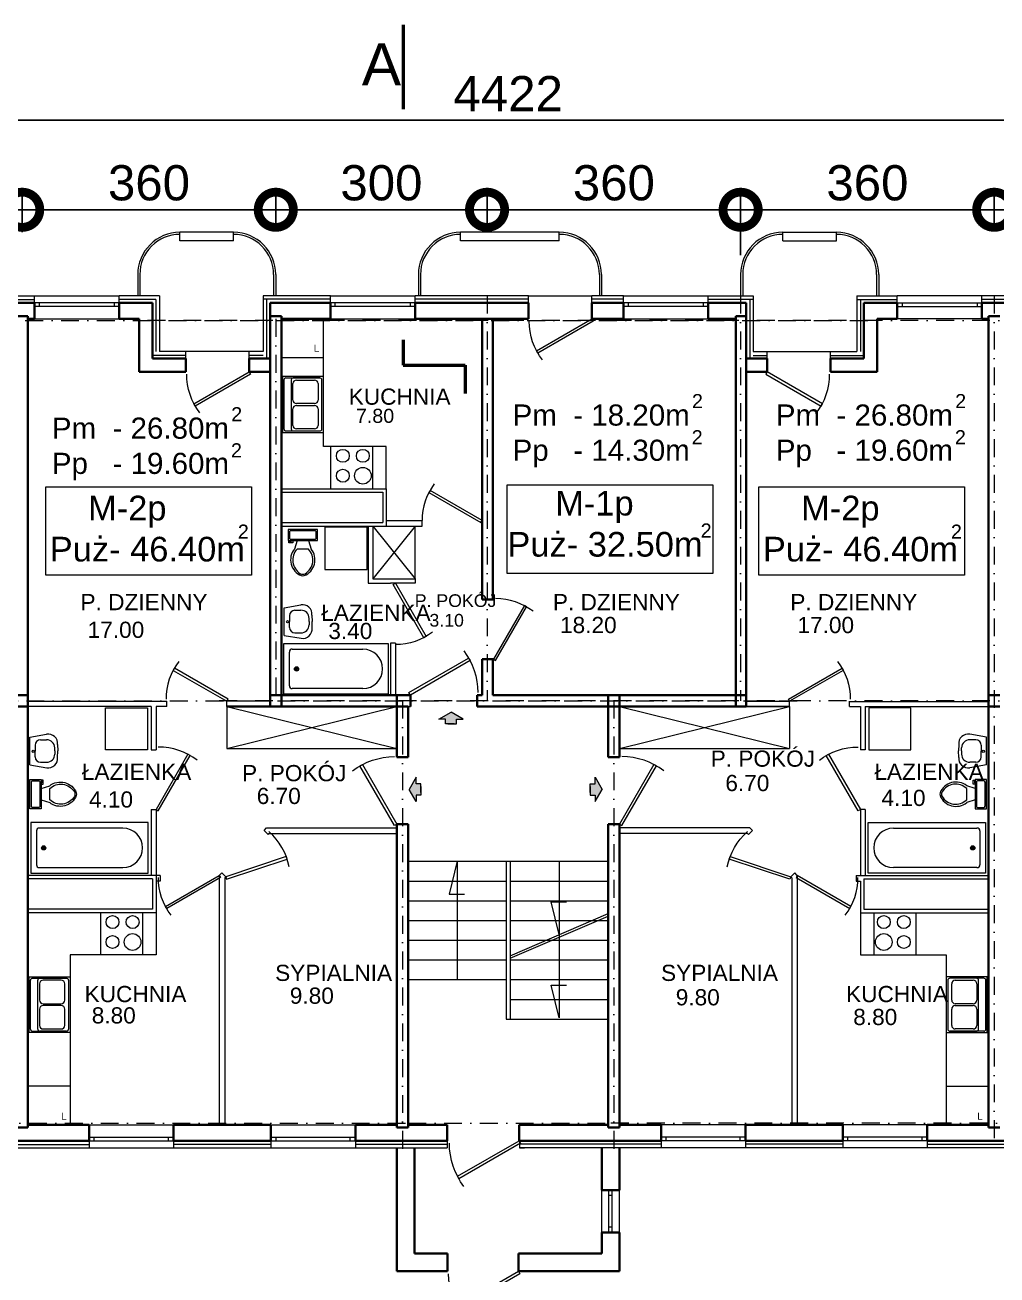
# Model space of a CAD drawing. Header units: millimetres. Extents: x 2834 to 13053, y -2252 to 4789.
# Drawn here: x 4560 to 5940, y -1078 to 697 of the extents above; entities that cross this region are included whole.
import ezdxf

# ---------------------------------------------------------------- set-up
doc = ezdxf.new("R2010")
doc.units = ezdxf.units.MM
doc.header["$MEASUREMENT"] = 0
doc.header["$PDMODE"] = 2
doc.linetypes.add('DASHDOTX2', pattern=[50.8, 25.4, -12.7, 0, -12.7])
doc.layers.get('0').update_dxf_attribs({"lineweight": 5})
for name, color, linetype, lineweight in [('Ocieplenie', 6, 'Continuous', 5), ('Okna c.', 7, 'Continuous', 5), ('OPIS', 7, 'Continuous', 5), ('Osie', 1, 'DASHDOTX2', 5), ('Piony', 1, 'Continuous', 20), ('Scianki', 34, 'Continuous', 20), ('Urządzenia', 160, 'Continuous', 5), ('Widok', 7, 'Continuous', 9), ('Wymiary', 102, 'Continuous', 5), ('Ściany k.', 7, 'Continuous', 35)]:
    doc.layers.add(name, color=color, linetype=linetype, lineweight=lineweight)
doc.layers.add('Opis1', color=7, linetype='Continuous')
doc.styles.get("Standard").update_dxf_attribs({"font": 'ARIAL.TTF'})
doc.linetypes.add('BATTING', pattern='A,0.00254,-2.54,[134,ltypeshp.shx,S=2.54,R=0,X=-2.54,Y=0],-5.08,[134,ltypeshp.shx,S=2.54,R=180,X=2.54,Y=0],-2.54', length=10.16254)
doc.dimstyles.new('ISO-25', dxfattribs={"dimscale": 20, "dimtxt": 2.5, "dimasz": 5, "dimexe": 1.25, "dimexo": 0.625, "dimtad": 1, "dimtxsty": 'Standard', "dimblk": 'DOTSMALL', "dimcen": 2.5, "dimadec": 0, "dimazin": 0, "dimtfac": 1, "dimtmove": 0, "dimatfit": 3, "dimfxl": 0, "dimarcsym": 0})

# ---------------------------------------------------------------- blocks, each defined once
blk = doc.blocks.new('_DotSmall')
at = {"color": 0, "const_width": 0.5}
blk.add_lwpolyline([(-0.0625, 0, 1), (0.0625, 0, 1)], format="xyb", close=True, dxfattribs=at)
blk = doc.blocks.new('*D81')
at = {"layer": 'Defpoints', "color": 0}
for p in [(7457.2, 561.6), (3035.2, 514.8), (7457.2, 514.8)]:
    blk.add_point(p, dxfattribs=at)
at = {"layer": 'Wymiary', "color": 0, "lineweight": -2}
for p, q in [((3035.2, 527.3), (3035.2, 586.6)), ((7457.2, 527.3), (7457.2, 586.6)), ((3035.2, 561.6), (7457.2, 561.6))]:
    blk.add_line(p, q, dxfattribs=at)
at = {"layer": 'Wymiary', "color": 0, "lineweight": -2, "xscale": 100, "yscale": 100, "zscale": 100, "rotation": 180}
blk.add_blockref('_DotSmall', (3035.2, 561.6), dxfattribs=at)
at = {"layer": 'Wymiary', "color": 0, "lineweight": -2, "xscale": 100, "yscale": 100, "zscale": 100}
blk.add_blockref('_DotSmall', (7457.2, 561.6), dxfattribs=at)
at = {"layer": 'Wymiary', "color": 0, "insert": (5246.2, 599.2), "char_height": 50, "attachment_point": 5}
blk.add_mtext('4422', dxfattribs=at)
blk = doc.blocks.new('*D76')
at = {"layer": 'Defpoints', "color": 0}
for p in [(6296.2, 434.3), (5936.2, 402), (6296.2, 405.4)]:
    blk.add_point(p, dxfattribs=at)
at = {"layer": 'Wymiary', "color": 0, "lineweight": -2}
for p, q in [((5936.2, 414.5), (5936.2, 459.3)), ((6296.2, 417.9), (6296.2, 459.3)), ((5936.2, 434.3), (6296.2, 434.3))]:
    blk.add_line(p, q, dxfattribs=at)
at = {"layer": 'Wymiary', "color": 0, "lineweight": -2, "xscale": 100, "yscale": 100, "zscale": 100, "rotation": 180}
blk.add_blockref('_DotSmall', (5936.2, 434.3), dxfattribs=at)
at = {"layer": 'Wymiary', "color": 0, "lineweight": -2, "xscale": 100, "yscale": 100, "zscale": 100}
blk.add_blockref('_DotSmall', (6296.2, 434.3), dxfattribs=at)
at = {"layer": 'Wymiary', "color": 0, "insert": (6116.2, 472.3), "char_height": 50, "attachment_point": 5}
blk.add_mtext('360', dxfattribs=at)
blk = doc.blocks.new('*D71')
at = {"layer": 'Defpoints', "color": 0}
for p in [(4556.2, 434.3), (4196.2, 395), (4556.2, 390.2)]:
    blk.add_point(p, dxfattribs=at)
at = {"layer": 'Wymiary', "color": 0, "lineweight": -2}
for p, q in [((4196.2, 407.5), (4196.2, 459.3)), ((4556.2, 402.7), (4556.2, 459.3)), ((4196.2, 434.3), (4556.2, 434.3))]:
    blk.add_line(p, q, dxfattribs=at)
at = {"layer": 'Wymiary', "color": 0, "lineweight": -2, "xscale": 100, "yscale": 100, "zscale": 100, "rotation": 180}
blk.add_blockref('_DotSmall', (4196.2, 434.3), dxfattribs=at)
at = {"layer": 'Wymiary', "color": 0, "lineweight": -2, "xscale": 100, "yscale": 100, "zscale": 100}
blk.add_blockref('_DotSmall', (4556.2, 434.3), dxfattribs=at)
at = {"layer": 'Wymiary', "color": 0, "insert": (4376.2, 472.3), "char_height": 50, "attachment_point": 5}
blk.add_mtext('360', dxfattribs=at)
blk = doc.blocks.new('*D73')
at = {"layer": 'Defpoints', "color": 0}
for p in [(5216.2, 434.3), (4916.2, 398.6), (5216.2, 402)]:
    blk.add_point(p, dxfattribs=at)
at = {"layer": 'Wymiary', "color": 0, "lineweight": -2}
for p, q in [((4916.2, 411.1), (4916.2, 459.3)), ((5216.2, 414.5), (5216.2, 459.3)), ((4916.2, 434.3), (5216.2, 434.3))]:
    blk.add_line(p, q, dxfattribs=at)
at = {"layer": 'Wymiary', "color": 0, "lineweight": -2, "xscale": 100, "yscale": 100, "zscale": 100, "rotation": 180}
blk.add_blockref('_DotSmall', (4916.2, 434.3), dxfattribs=at)
at = {"layer": 'Wymiary', "color": 0, "lineweight": -2, "xscale": 100, "yscale": 100, "zscale": 100}
blk.add_blockref('_DotSmall', (5216.2, 434.3), dxfattribs=at)
at = {"layer": 'Wymiary', "color": 0, "insert": (5066.2, 472.3), "char_height": 50, "attachment_point": 5}
blk.add_mtext('300', dxfattribs=at)
blk = doc.blocks.new('Door - Right Hung 36 in.')
blk.add_lwpolyline([(-0.75, -1.3), (0, 0), (-31.18, 18), (-31.93, 16.7)], close=True)
blk.add_arc((0, 0), 36, 142.68987, 180)
blk = doc.blocks.new('Toilet - top')
for p, q in [((-10, -8.5), (-8, -8.5)), ((-10, -9.5), (-10, -8.5)), ((-8, -8.5), (-8, -8)), ((-7, -8), (-7, -9.5)), ((-4, -8), (-6, -14)), ((4, -8), (6, -14)), ((9.5, -6), (9.5, -2)), ((-7, -9.5), (-10, -9.5)), ((4, -14), (-4, -14))]:
    blk.add_line(p, q)
blk.add_lwpolyline([(10.5, -8), (10.5, 0), (-10.5, 0), (-10.5, -8)], close=True)
for points in [[(-9.5, -2), (-9.5, -6)], [(8.5, -1), (-8.5, -1)], [(-8.5, -7), (8.5, -7)]]:
    blk.add_lwpolyline(points)
for centre, radius, start, end in [((-8.62, -1.88), 0.884, 81.8699, 188.1301), ((-8.62, -6.12), 0.884, 171.8699, 278.1301), ((8.62, -1.88), 0.884, 351.8699, 98.1301), ((8.62, -6.12), 0.884, 261.8699, 8.1301), ((3.52, -21.58), 12.17, 141.46911, 247.97143), ((4.2, -21.82), 11.33, 136.36773, 238.94682), ((-3.52, -21.58), 12.17, 292.02843, 38.53071), ((-4.2, -21.82), 11.33, 301.05301, 43.63209), ((0, -27.88), 4, 245.73182, 294.26817), ((0, -29), 4, 254.86053, 285.13947)]:
    blk.add_arc(centre, radius, start, end)
blk = doc.blocks.new('*D72')
at = {"layer": 'Defpoints', "color": 0}
for p in [(4916.2, 434.3), (4916.2, 398.6), (4556.2, 390.2)]:
    blk.add_point(p, dxfattribs=at)
at = {"layer": 'Wymiary', "color": 0, "lineweight": -2}
for p, q in [((4556.2, 402.7), (4556.2, 459.3)), ((4916.2, 411.1), (4916.2, 459.3)), ((4556.2, 434.3), (4916.2, 434.3))]:
    blk.add_line(p, q, dxfattribs=at)
at = {"layer": 'Wymiary', "color": 0, "lineweight": -2, "xscale": 100, "yscale": 100, "zscale": 100, "rotation": 180}
blk.add_blockref('_DotSmall', (4556.2, 434.3), dxfattribs=at)
at = {"layer": 'Wymiary', "color": 0, "lineweight": -2, "xscale": 100, "yscale": 100, "zscale": 100}
blk.add_blockref('_DotSmall', (4916.2, 434.3), dxfattribs=at)
at = {"layer": 'Wymiary', "color": 0, "insert": (4736.2, 472.3), "char_height": 50, "attachment_point": 5}
blk.add_mtext('360', dxfattribs=at)
blk = doc.blocks.new('*D75')
at = {"layer": 'Defpoints', "color": 0}
for p in [(5936.2, 434.3), (5576.2, 403.7), (5936.2, 402)]:
    blk.add_point(p, dxfattribs=at)
at = {"layer": 'Wymiary', "color": 0, "lineweight": -2}
for p, q in [((5576.2, 416.2), (5576.2, 459.3)), ((5936.2, 414.5), (5936.2, 459.3)), ((5576.2, 434.3), (5936.2, 434.3))]:
    blk.add_line(p, q, dxfattribs=at)
at = {"layer": 'Wymiary', "color": 0, "lineweight": -2, "xscale": 100, "yscale": 100, "zscale": 100, "rotation": 180}
blk.add_blockref('_DotSmall', (5576.2, 434.3), dxfattribs=at)
at = {"layer": 'Wymiary', "color": 0, "lineweight": -2, "xscale": 100, "yscale": 100, "zscale": 100}
blk.add_blockref('_DotSmall', (5936.2, 434.3), dxfattribs=at)
at = {"layer": 'Wymiary', "color": 0, "insert": (5756.2, 472.3), "char_height": 50, "attachment_point": 5}
blk.add_mtext('360', dxfattribs=at)
blk = doc.blocks.new('*D74')
at = {"layer": 'Defpoints', "color": 0}
for p in [(5576.2, 434.3), (5216.2, 402), (5576.2, 357.3)]:
    blk.add_point(p, dxfattribs=at)
at = {"layer": 'Wymiary', "color": 0, "lineweight": -2}
for p, q in [((5216.2, 414.5), (5216.2, 459.3)), ((5576.2, 369.8), (5576.2, 459.3)), ((5216.2, 434.3), (5576.2, 434.3))]:
    blk.add_line(p, q, dxfattribs=at)
at = {"layer": 'Wymiary', "color": 0, "lineweight": -2, "xscale": 100, "yscale": 100, "zscale": 100, "rotation": 180}
blk.add_blockref('_DotSmall', (5216.2, 434.3), dxfattribs=at)
at = {"layer": 'Wymiary', "color": 0, "lineweight": -2, "xscale": 100, "yscale": 100, "zscale": 100}
blk.add_blockref('_DotSmall', (5576.2, 434.3), dxfattribs=at)
at = {"layer": 'Wymiary', "color": 0, "insert": (5396.2, 472.3), "char_height": 50, "attachment_point": 5}
blk.add_mtext('360', dxfattribs=at)

msp = doc.modelspace()

# ---------------------------------------------------------------- hatches: boundary and pattern name
at = {"layer": 'Urządzenia'}
for points in [[(5164.993, -278.93), (5147.69, -288.809), (5157.041, -288.809), (5157.041, -295.676), (5169.431, -295.676), (5172.945, -295.676), (5172.945, -288.809), (5182.295, -288.809)], [(5105.453, -388.737), (5115.333, -406.04), (5115.333, -396.689), (5122.199, -396.689), (5122.199, -384.299), (5122.199, -380.785), (5115.333, -380.785), (5115.333, -371.435)], [(5369.647, -371.435), (5369.647, -380.785), (5362.78, -380.785), (5362.78, -393.175), (5362.78, -396.689), (5369.647, -396.689), (5369.647, -406.04), (5379.527, -388.737)]]:
    msp.add_hatch(color=256, dxfattribs=at).paths.add_polyline_path(points)

# ---------------------------------------------------------------- linework, layer by layer
at = {"layer": 'Ocieplenie'}
for p, q in [((4538.457, 312.285), (4573.875, 312.285)), ((4573.875, 301.962), (4573.875, 312.285)), ((4751.166, 312.285), (4693.875, 312.285)), ((4693.875, 302.285), (4693.875, 312.285)), ((4751.166, 312.285), (4751.166, 233.285)), ((4993.875, 312.285), (4898.166, 312.285)), ((4898.166, 312.285), (4898.166, 233.285)), ((4993.875, 302.285), (4993.875, 312.285)), ((5274.897, 312.285), (5113.875, 312.285)), ((5113.875, 302.285), (5113.875, 312.285)), ((5274.897, 302.285), (5274.897, 312.285)), ((5410.113, 312.285), (5364.897, 312.285)), ((5364.897, 302.285), (5364.897, 312.285)), ((5410.113, 302.285), (5410.113, 312.285)), ((5530.113, 302.285), (5530.113, 312.285)), ((5530.113, 312.285), (5594.166, 312.285)), ((5594.166, 312.285), (5594.166, 233.285)), ((5741.166, 312.285), (5798.457, 312.285)), ((5741.166, 312.285), (5741.166, 233.285)), ((5798.457, 302.285), (5798.457, 312.285)), ((5918.457, 301.962), (5918.457, 312.285)), ((5953.875, 312.285), (5918.457, 312.285)), ((4788.583, 233.285), (4751.166, 233.285)), ((4788.583, 223.285), (4788.583, 233.285)), ((4788.583, 223.285), (4788.583, 233.285)), ((4878.583, 223.285), (4878.583, 233.285)), ((4898.166, 233.285), (4878.583, 233.285)), ((4878.583, 223.285), (4878.583, 233.285)), ((5594.166, 233.285), (5613.748, 233.285)), ((5613.748, 223.285), (5613.748, 233.285)), ((5703.748, 233.285), (5741.166, 233.285)), ((5703.748, 223.285), (5703.748, 233.285)), ((5613.748, 223.285), (5613.748, 227.62)), ((5703.748, 223.285), (5703.748, 227.62)), ((4771.168, -887.069), (4771.168, -897.392)), ((5721.164, -887.069), (5721.164, -897.392)), ((4448.104, -897.715), (4651.168, -897.715)), ((4651.168, -887.715), (4651.168, -897.715)), ((4771.168, -897.392), (4909.168, -897.392)), ((4909.168, -887.392), (4909.168, -897.715)), ((5029.168, -887.392), (5029.168, -897.715)), ((5029.168, -897.715), (5159.621, -897.715)), ((5159.621, -887.392), (5159.621, -897.715)), ((5262.239, -887.392), (5262.239, -897.715)), ((5463.164, -897.715), (5262.239, -897.715)), ((5463.164, -887.392), (5463.164, -897.715)), ((5583.164, -887.392), (5583.164, -897.715)), ((5721.164, -897.392), (5583.164, -897.392)), ((5841.164, -887.715), (5841.164, -897.715)), ((6044.227, -897.715), (5841.164, -897.715))]:
    msp.add_line(p, q, dxfattribs=at)
at = {"layer": 'Ocieplenie', "linetype": 'BATTING', "ltscale": 0.5}
for p, q in [((4538.457, 307.055), (4573.875, 307.055)), ((4745.776, 307.055), (4693.875, 307.055)), ((4745.776, 307.055), (4745.776, 233.285)), ((4993.875, 307.349), (4898.166, 307.349)), ((4903.102, 307.349), (4903.102, 223.285)), ((5274.897, 307.349), (5113.875, 307.349)), ((5410.113, 307.349), (5364.897, 307.349)), ((5530.113, 307.349), (5594.166, 307.349)), ((5589.229, 307.349), (5589.229, 223.285)), ((5741.166, 307.055), (5798.457, 307.055)), ((5746.556, 307.055), (5746.556, 233.285)), ((5953.875, 307.055), (5918.457, 307.055)), ((4788.583, 227.62), (4741.166, 227.62)), ((4898.166, 227.62), (4878.583, 227.62)), ((5594.166, 227.62), (5613.748, 227.62)), ((5703.748, 227.62), (5751.166, 227.62)), ((4448.104, -892.715), (4651.168, -892.715)), ((4771.168, -892.392), (4909.168, -892.392)), ((5029.168, -892.392), (5159.621, -892.392)), ((5463.164, -892.392), (5262.239, -892.392)), ((5721.164, -892.392), (5583.164, -892.392)), ((6044.227, -892.715), (5841.164, -892.715))]:
    msp.add_line(p, q, dxfattribs=at)
at = {"layer": 'Okna c.'}
for p, q in [((4780.166, 390.285), (4780.166, 402.285)), ((4856.166, 402.285), (4780.166, 402.285)), ((4856.166, 390.285), (4856.166, 402.285)), ((5318.671, 402.285), (5178.671, 402.285)), ((5178.671, 390.285), (5178.671, 402.285)), ((5318.671, 390.285), (5318.671, 402.285)), ((5636.166, 402.285), (5712.166, 402.285)), ((5636.166, 390.285), (5636.166, 402.285)), ((5712.166, 390.285), (5712.166, 402.285)), ((4856.166, 390.285), (4780.166, 390.285)), ((5318.671, 390.285), (5178.671, 390.285)), ((5636.166, 390.285), (5712.166, 390.285)), ((4720.166, 342.285), (4720.166, 312.285)), ((4723.166, 342.285), (4723.166, 312.285)), ((4913.166, 342.285), (4913.166, 312.285)), ((4916.166, 342.285), (4916.166, 312.285)), ((5118.671, 342.285), (5118.671, 312.285)), ((5121.671, 342.285), (5121.671, 312.285)), ((5375.671, 342.285), (5375.671, 312.285)), ((5378.671, 342.285), (5378.671, 312.285)), ((5576.166, 342.285), (5576.166, 312.285)), ((5579.166, 342.285), (5579.166, 312.285)), ((5769.166, 342.285), (5769.166, 312.285)), ((5772.166, 342.285), (5772.166, 312.285)), ((4571.166, 312.285), (4693.875, 312.285)), ((4693.875, 301.962), (4573.875, 301.962)), ((4580.238, 301.962), (4580.238, 296.962)), ((4580.238, 301.962), (4580.238, 296.962)), ((4686.795, 301.962), (4686.795, 296.962)), ((4686.795, 301.962), (4686.795, 296.962)), ((4691.166, 312.285), (4691.166, 312.285)), ((4916.166, 312.285), (4916.166, 312.285)), ((4993.875, 312.285), (5113.875, 312.285)), ((5113.875, 301.962), (4993.875, 301.962)), ((5000.238, 301.962), (5000.238, 296.962)), ((5000.238, 301.962), (5000.238, 296.962)), ((5106.795, 301.962), (5106.795, 296.962)), ((5106.795, 301.962), (5106.795, 296.962)), ((5111.166, 312.285), (5111.166, 312.285)), ((5274.897, 312.285), (5364.897, 312.285)), ((5362.188, 312.285), (5362.188, 312.285)), ((5378.671, 312.285), (5378.671, 312.285)), ((5410.113, 312.285), (5530.113, 312.285)), ((5530.113, 301.962), (5410.113, 301.962)), ((5416.477, 301.962), (5416.477, 296.962)), ((5416.477, 301.962), (5416.477, 296.962)), ((5523.033, 301.962), (5523.033, 296.962)), ((5523.033, 301.962), (5523.033, 296.962)), ((5527.404, 312.285), (5527.404, 312.285)), ((5921.166, 312.285), (5798.457, 312.285)), ((5798.457, 301.962), (5918.457, 301.962)), ((5801.166, 312.285), (5801.166, 312.285)), ((5801.166, 312.285), (5801.166, 312.285)), ((5805.537, 301.962), (5805.537, 296.962)), ((5805.537, 301.962), (5805.537, 296.962)), ((5912.093, 301.962), (5912.093, 296.962)), ((5912.093, 301.962), (5912.093, 296.962)), ((4693.875, 296.962), (4573.875, 296.962)), ((5113.875, 296.962), (4993.875, 296.962)), ((5530.113, 296.962), (5410.113, 296.962)), ((5798.457, 296.962), (5918.457, 296.962)), ((4571.166, 279.285), (4693.875, 279.285)), ((4993.875, 279.285), (5113.875, 279.285)), ((5410.113, 279.285), (5530.113, 279.285)), ((5921.166, 279.285), (5798.457, 279.285)), ((4878.583, 233.285), (4788.583, 233.285)), ((5613.748, 233.285), (5703.748, 233.285)), ((5613.748, 233.285), (5703.748, 233.285)), ((5104.166, -490.715), (5249.166, -490.715)), ((5173.666, -490.715), (5162.213, -537.379)), ((5173.666, -490.715), (5173.666, -658.715)), ((5243.166, -490.715), (5243.166, -714.715)), ((5249.166, -490.715), (5249.166, -714.715)), ((5249.166, -490.715), (5388.166, -490.715)), ((5318.666, -490.715), (5318.666, -594.715)), ((5104.166, -518.715), (5243.166, -518.715)), ((5249.166, -518.715), (5388.166, -518.715)), ((5104.166, -546.715), (5243.166, -546.715)), ((5162.213, -537.379), (5183.935, -537.379)), ((5249.166, -546.715), (5388.166, -546.715)), ((5318.666, -594.715), (5307.213, -548.051)), ((5307.213, -548.051), (5328.935, -548.051)), ((5249.166, -624.715), (5388.166, -564.715)), ((5104.166, -574.715), (5243.166, -574.715)), ((5249.166, -628.465), (5388.166, -568.465)), ((5249.166, -574.715), (5388.166, -574.715)), ((5104.166, -602.715), (5243.166, -602.715)), ((5249.166, -602.715), (5388.166, -602.715)), ((5318.666, -594.715), (5318.666, -713.114)), ((5104.166, -630.715), (5243.166, -630.715)), ((5249.166, -630.715), (5388.166, -630.715)), ((5104.166, -658.715), (5243.166, -658.715)), ((5249.166, -658.715), (5388.166, -658.715)), ((5318.666, -713.114), (5307.213, -666.45)), ((5307.213, -666.45), (5328.935, -666.45)), ((5249.166, -686.715), (5388.166, -686.715)), ((5243.166, -714.715), (5388.166, -714.715)), ((4651.168, -864.715), (4771.168, -864.715)), ((4909.168, -864.715), (5029.168, -864.715)), ((5583.164, -864.715), (5463.164, -864.715)), ((5841.164, -864.715), (5721.164, -864.715)), ((4651.168, -882.392), (4771.168, -882.392)), ((4658.591, -887.392), (4658.591, -882.392)), ((4658.591, -887.392), (4658.591, -882.392)), ((4763.744, -887.392), (4763.744, -882.392)), ((4763.744, -887.392), (4763.744, -882.392)), ((4909.168, -882.392), (5029.168, -882.392)), ((4916.591, -887.392), (4916.591, -882.392)), ((4916.591, -887.392), (4916.591, -882.392)), ((5021.744, -887.392), (5021.744, -882.392)), ((5021.744, -887.392), (5021.744, -882.392)), ((5583.164, -882.392), (5463.164, -882.392)), ((5470.587, -887.392), (5470.587, -882.392)), ((5470.587, -887.392), (5470.587, -882.392)), ((5575.741, -887.392), (5575.741, -882.392)), ((5575.741, -887.392), (5575.741, -882.392)), ((5841.164, -882.392), (5721.164, -882.392)), ((5728.587, -887.392), (5728.587, -882.392)), ((5728.587, -887.392), (5728.587, -882.392)), ((5833.741, -887.392), (5833.741, -882.392)), ((5833.741, -887.392), (5833.741, -882.392)), ((4651.168, -887.392), (4771.168, -887.392)), ((4651.168, -897.715), (4771.168, -897.715)), ((4909.168, -887.392), (5029.168, -887.392)), ((4909.168, -897.715), (5029.168, -897.715)), ((5262.239, -897.715), (5269.149, -897.715)), ((5583.164, -887.392), (5463.164, -887.392)), ((5583.164, -897.715), (5463.164, -897.715)), ((5841.164, -887.392), (5721.164, -887.392)), ((5841.164, -897.715), (5721.164, -897.392)), ((5379.166, -1017.805), (5379.166, -957.805)), ((5388.843, -1017.805), (5388.843, -957.805)), ((5393.843, -1017.805), (5393.843, -957.805)), ((5404.166, -1017.805), (5404.166, -957.805)), ((5393.843, -965.228), (5388.843, -965.228)), ((5393.843, -965.228), (5388.843, -965.228)), ((5393.843, -1010.381), (5388.843, -1010.381)), ((5393.843, -1010.381), (5388.843, -1010.381))]:
    msp.add_line(p, q, dxfattribs=at)
for centre, radius, start, end in [((4780.166, 342.285), 60, 90, 180), ((4780.166, 342.285), 57, 90, 180), ((4856.166, 342.285), 60, 0, 90), ((4856.166, 342.285), 57, 0, 90), ((5178.671, 342.285), 60, 90, 180), ((5178.671, 342.285), 57, 90, 180), ((5318.671, 342.285), 60, 0, 90), ((5318.671, 342.285), 57, 0, 90), ((5636.166, 342.285), 60, 90, 180), ((5636.166, 342.285), 57, 90, 180), ((5712.166, 342.285), 60, 0, 90), ((5712.166, 342.285), 57, 0, 90)]:
    msp.add_arc(centre, radius, start, end, dxfattribs=at)
at = {"layer": 'Osie'}
for p, q in [((5216.166, 312.285), (5216.166, -262.715)), ((5576.166, 312.285), (5576.166, -262.715)), ((5936.166, 312.285), (5936.166, -904.015)), ((4204.166, 277.285), (5758.702, 277.285)), ((7457.166, 277.285), (4733.629, 277.285)), ((4916.166, 279.285), (4916.166, -262.715)), ((3035.166, -262.715), (5674.439, -262.715)), ((7457.166, -262.715), (4817.892, -262.715)), ((5096.166, -262.715), (5096.166, -904.015)), ((5396.166, -262.715), (5396.166, -904.015)), ((3904.166, -862.715), (5104.166, -862.715)), ((5104.166, -862.715), (5404.166, -862.715)), ((6588.166, -862.715), (5388.166, -862.715))]:
    msp.add_line(p, q, dxfattribs=at)
at = {"layer": 'Piony'}
for p, q in [((4924.166, 38.285), (5073.146, 38.285)), ((5073.146, 38.285), (5073.146, -14.715)), ((4924.166, 33.285), (5068.146, 33.285)), ((5068.146, 33.285), (5068.146, -9.715)), ((4924.166, -9.715), (5068.146, -9.715)), ((4924.166, -14.715), (5073.146, -14.715)), ((4746.166, -510.715), (4564.166, -510.715)), ((4746.166, -510.715), (4746.166, -563.715)), ((5746.166, -510.715), (5928.166, -510.715)), ((4741.166, -515.715), (4564.166, -515.715)), ((4741.166, -515.715), (4741.166, -558.715)), ((5751.166, -515.715), (5928.166, -515.715)), ((5751.166, -515.715), (5751.166, -558.715)), ((4741.166, -558.715), (4564.166, -558.715)), ((4746.166, -563.715), (4564.166, -563.715)), ((5746.166, -563.715), (5928.166, -563.715)), ((5751.166, -558.715), (5928.166, -558.715))]:
    msp.add_line(p, q, dxfattribs=at)
at = {"layer": 'Scianki'}
for p, q in [((5047.166, -14.715), (5047.166, -96.026)), ((5054.166, -14.715), (5054.166, -89.526)), ((5073.146, -6.715), (5124.166, -6.715)), ((5073.146, -14.715), (5124.166, -14.715)), ((5124.166, -14.715), (5124.166, -6.715)), ((5047.166, -96.026), (5079.166, -96.026)), ((5054.166, -89.526), (5114.166, -89.526)), ((5114.166, -96.026), (5079.166, -96.026)), ((5114.166, -89.526), (5114.166, -96.026)), ((5086.166, -181.026), (5079.166, -181.026)), ((5079.166, -181.026), (5079.166, -254.715)), ((5086.166, -181.026), (5086.166, -254.715)), ((4761.538, -263.715), (4564.166, -263.715)), ((4761.538, -270.715), (4761.538, -263.601)), ((4846.538, -270.715), (4846.538, -263.486)), ((4908.166, -263.601), (4846.538, -263.601)), ((5584.166, -263.601), (5645.793, -263.601)), ((5645.793, -270.715), (5645.793, -263.486)), ((5730.793, -270.715), (5730.793, -263.601)), ((5730.793, -263.715), (5928.166, -263.715)), ((4739.166, -270.715), (4564.166, -270.715)), ((4739.166, -270.715), (4739.166, -332.324)), ((4746.166, -270.715), (4746.166, -332.324)), ((4761.538, -270.715), (4746.166, -270.715)), ((5104.166, -270.715), (5107.255, -270.715)), ((5404.166, -270.715), (5569.166, -270.715)), ((5584.166, -270.715), (5645.793, -270.715)), ((5645.793, -270.715), (5584.166, -270.715)), ((5730.793, -270.715), (5746.166, -270.715)), ((5746.166, -270.715), (5746.166, -332.324)), ((5753.166, -270.715), (5928.166, -270.715)), ((5753.166, -270.715), (5753.166, -332.324)), ((4739.166, -332.324), (4746.166, -332.324)), ((5753.166, -332.324), (5746.166, -332.324)), ((4739.166, -417.324), (4746.166, -417.324)), ((4739.166, -417.324), (4739.166, -510.715)), ((4746.166, -417.324), (4746.166, -510.715)), ((5746.166, -417.324), (5746.166, -510.715)), ((5753.166, -417.324), (5746.166, -417.324)), ((5753.166, -417.324), (5753.166, -510.715)), ((4899.519, -446.862), (4903.166, -443.215)), ((4903.166, -443.215), (5088.166, -443.215)), ((5589.166, -443.215), (5404.166, -443.215)), ((5592.813, -446.862), (5589.166, -443.215)), ((4899.519, -446.862), (4905.175, -452.519)), ((4905.175, -452.519), (4906.479, -451.215)), ((4906.479, -451.215), (5088.166, -451.215)), ((5585.852, -451.215), (5404.166, -451.215)), ((5587.156, -452.519), (5585.852, -451.215)), ((5592.813, -446.862), (5587.156, -452.519)), ((4752.103, -510.715), (4746.166, -510.715)), ((4752.103, -510.715), (4752.103, -518.715)), ((4835.666, -510.715), (4839.415, -506.966)), ((4835.666, -510.715), (4835.666, -864.715)), ((4839.415, -506.966), (4845.071, -512.623)), ((4843.666, -514.029), (4845.071, -512.623)), ((4843.666, -514.029), (4843.666, -864.715)), ((5652.917, -506.966), (5647.26, -512.623)), ((5648.666, -514.029), (5647.26, -512.623)), ((5648.666, -514.029), (5648.666, -864.715)), ((5656.666, -510.715), (5652.917, -506.966)), ((5656.666, -510.715), (5656.666, -864.715)), ((5740.229, -510.715), (5740.229, -518.715)), ((5740.229, -510.715), (5746.166, -510.715)), ((4752.103, -518.715), (4746.166, -518.715)), ((5740.229, -518.715), (5746.166, -518.715)), ((5746.166, -518.715), (5746.166, -563.715))]:
    msp.add_line(p, q, dxfattribs=at)
at = {"layer": 'Urządzenia'}
for p, q in [((4984.166, 98.285), (4984.166, 279.285)), ((4984.166, 224.285), (4924.166, 224.285)), ((4984.166, 197.58), (4924.694, 197.58)), ((4925.685, 197.58), (4925.685, 118.285)), ((4930.641, 195.598), (4978.713, 195.598)), ((4978.713, 195.598), (4941.049, 195.598)), ((4984.166, 118.285), (4984.166, 197.58)), ((4927.668, 192.625), (4927.668, 123.241)), ((4938.075, 192.625), (4938.075, 123.241)), ((4940.553, 164.128), (4940.553, 187.421)), ((4945.509, 192.377), (4971.28, 192.377)), ((4976.236, 187.421), (4976.236, 164.128)), ((4981.687, 123.241), (4981.687, 192.625)), ((4940.553, 128.181), (4940.553, 151.474)), ((4971.28, 159.172), (4945.509, 159.172)), ((4945.509, 156.43), (4971.28, 156.43)), ((4976.236, 151.474), (4976.236, 128.181)), ((4924.694, 118.285), (4984.166, 118.285)), ((4930.641, 120.268), (4978.713, 120.268)), ((4971.28, 123.225), (4945.509, 123.225)), ((5073.146, 98.285), (4984.166, 98.285)), ((4994.146, 38.285), (4994.146, 98.285)), ((5054.146, 38.285), (5054.146, 98.285)), ((5073.146, 38.285), (5073.146, 98.285)), ((5114.166, -14.715), (5054.166, -89.526)), ((5054.166, -14.715), (5114.166, -89.526)), ((5114.166, -89.526), (5114.166, -14.715)), ((4928.06, -130.79), (4951.883, -126.63)), ((4928.06, -170.084), (4928.06, -130.79)), ((4943.274, -134.345), (4951.914, -134.31)), ((4967.586, -141.153), (4967.782, -150.289)), ((4935.626, -142.057), (4935.66, -150.42)), ((4935.694, -158.783), (4935.66, -150.42)), ((4963.499, -150.306), (4963.481, -145.783)), ((4963.499, -150.306), (4963.518, -154.829)), ((4967.66, -159.425), (4967.782, -150.289)), ((4928.06, -170.084), (4952.076, -174.076)), ((4943.405, -166.431), (4952.045, -166.396)), ((4943.684, -217.608), (4947.684, -217.608)), ((4945.684, -215.608), (4945.684, -219.608)), ((4846.538, -270.715), (5088.166, -330.715)), ((4846.538, -330.715), (5088.166, -270.715)), ((4846.538, -270.715), (4846.538, -330.715)), ((5147.69, -288.809), (5164.993, -278.93)), ((5182.295, -288.809), (5164.993, -278.93)), ((5404.166, -330.715), (5645.793, -270.715)), ((5404.166, -270.715), (5645.793, -330.715)), ((5645.793, -270.715), (5645.793, -330.715)), ((5157.041, -288.809), (5147.69, -288.809)), ((5157.041, -295.676), (5157.041, -288.809)), ((5169.431, -295.676), (5157.041, -295.676)), ((5160.555, -295.676), (5172.945, -295.676)), ((5172.945, -288.809), (5182.295, -288.809)), ((5172.945, -295.676), (5172.945, -288.809)), ((4566.935, -314.566), (4590.758, -310.406)), ((4566.935, -353.86), (4566.935, -314.566)), ((4582.149, -318.121), (4590.789, -318.086)), ((5910.183, -318.121), (5901.543, -318.086)), ((5925.397, -314.566), (5901.574, -310.406)), ((5925.397, -353.86), (5925.397, -314.566)), ((4574.5, -325.832), (4574.535, -334.195)), ((4574.569, -342.559), (4574.535, -334.195)), ((4602.374, -334.082), (4602.356, -329.559)), ((4602.374, -334.082), (4602.393, -338.605)), ((4606.46, -324.929), (4606.657, -334.064)), ((4606.535, -343.201), (4606.657, -334.064)), ((4846.538, -330.715), (5088.166, -330.715)), ((5404.166, -330.715), (5645.793, -330.715)), ((5885.871, -324.929), (5885.675, -334.064)), ((5885.796, -343.201), (5885.675, -334.064)), ((5889.957, -334.082), (5889.939, -338.605)), ((5889.957, -334.082), (5889.976, -329.559)), ((5917.763, -342.559), (5917.797, -334.195)), ((5917.831, -325.832), (5917.797, -334.195)), ((4566.935, -353.86), (4590.951, -357.852)), ((4582.28, -350.207), (4590.92, -350.172)), ((5925.397, -353.86), (5901.38, -357.852)), ((5910.052, -350.207), (5901.412, -350.172)), ((5115.333, -371.435), (5105.453, -388.737)), ((5115.333, -380.785), (5115.333, -371.435)), ((5369.647, -380.785), (5369.647, -371.435)), ((5369.647, -371.435), (5379.527, -388.737)), ((5115.333, -406.04), (5105.453, -388.737)), ((5122.199, -380.785), (5115.333, -380.785)), ((5122.199, -393.175), (5122.199, -380.785)), ((5122.199, -384.299), (5122.199, -396.689)), ((5362.78, -393.175), (5362.78, -380.785)), ((5362.78, -380.785), (5369.647, -380.785)), ((5362.78, -384.299), (5362.78, -396.689)), ((5369.647, -406.04), (5379.527, -388.737)), ((5115.333, -396.689), (5115.333, -406.04)), ((5122.199, -396.689), (5115.333, -396.689)), ((5362.78, -396.689), (5369.647, -396.689)), ((5369.647, -396.689), (5369.647, -406.04)), ((4584.628, -471.614), (4588.628, -471.614)), ((4586.628, -473.614), (4586.628, -469.614)), ((5907.704, -471.614), (5903.704, -471.614)), ((5905.704, -473.614), (5905.704, -469.614)), ((4667.166, -563.715), (4667.166, -623.715)), ((4727.166, -563.715), (4727.166, -623.715)), ((4746.166, -563.715), (4746.166, -623.715)), ((5746.166, -563.715), (5746.166, -623.715)), ((5765.166, -563.715), (5765.166, -623.715)), ((5825.166, -563.715), (5825.166, -623.715)), ((4746.166, -623.715), (4624.45, -623.715)), ((4624.45, -623.715), (4624.45, -864.715)), ((5746.166, -623.715), (5867.881, -623.715)), ((5867.881, -623.715), (5867.881, -864.715)), ((4564.979, -654.715), (4624.45, -654.715)), ((4564.979, -734.01), (4564.979, -654.715)), ((4565.97, -734.01), (4565.97, -654.715)), ((4624.45, -654.715), (4624.45, -734.01)), ((5927.353, -654.715), (5867.881, -654.715)), ((5867.881, -654.715), (5867.881, -734.01)), ((5926.362, -734.01), (5926.362, -654.715)), ((5927.353, -734.01), (5927.353, -654.715)), ((4567.952, -729.054), (4567.952, -659.671)), ((4570.926, -656.698), (4618.998, -656.698)), ((4578.36, -729.054), (4578.36, -659.671)), ((4580.838, -664.611), (4580.838, -687.904)), ((4611.565, -659.655), (4585.793, -659.655)), ((4616.52, -687.904), (4616.52, -664.611)), ((4621.971, -659.671), (4621.971, -729.054)), ((5870.36, -659.671), (5870.36, -729.054)), ((5921.406, -656.698), (5873.333, -656.698)), ((5875.811, -687.904), (5875.811, -664.611)), ((5880.767, -659.655), (5906.538, -659.655)), ((5911.494, -664.611), (5911.494, -687.904)), ((5913.971, -729.054), (5913.971, -659.671)), ((5924.379, -729.054), (5924.379, -659.671)), ((4580.838, -700.557), (4580.838, -723.85)), ((4585.793, -692.86), (4611.565, -692.86)), ((4611.565, -695.602), (4585.793, -695.602)), ((4616.52, -723.85), (4616.52, -700.557)), ((5875.811, -723.85), (5875.811, -700.557)), ((5906.538, -692.86), (5880.767, -692.86)), ((5880.767, -695.602), (5906.538, -695.602)), ((5911.494, -700.557), (5911.494, -723.85)), ((4624.45, -734.01), (4564.979, -734.01)), ((4570.926, -732.028), (4618.998, -732.028)), ((4618.998, -732.028), (4581.333, -732.028)), ((4585.793, -728.807), (4611.565, -728.807)), ((5867.881, -734.01), (5927.353, -734.01)), ((5873.333, -732.028), (5910.998, -732.028)), ((5921.406, -732.028), (5873.333, -732.028)), ((5906.538, -728.807), (5880.767, -728.807)), ((4624.45, -809.811), (4564.45, -809.811)), ((5867.881, -809.811), (5927.881, -809.811))]:
    msp.add_line(p, q, dxfattribs=at)
for points in [[(4589.552, 41.161), (4881.533, 41.161), (4881.533, -84.488), (4589.552, -84.488)], [(5244.636, 43.71), (5536.616, 43.71), (5536.616, -81.938), (5244.636, -81.938)], [(5601.975, 41.161), (5893.955, 41.161), (5893.955, -84.488), (5601.975, -84.488)], [(4985.732, -76.271), (5045.732, -76.271), (5045.732, -16.271), (4985.732, -16.271)], [(4927.684, -253.608), (4927.684, -181.608), (5075.947, -181.608), (5075.947, -253.608)], [(4734.291, -332.688), (4674.291, -332.688), (4674.291, -272.688), (4734.291, -272.688)], [(5758.041, -332.688), (5818.041, -332.688), (5818.041, -272.688), (5758.041, -272.688)], [(4568.628, -435.614), (4568.628, -507.614), (4735.144, -507.614), (4735.144, -435.614)], [(5923.704, -435.614), (5923.704, -507.614), (5757.187, -507.614), (5757.187, -435.614)]]:
    msp.add_lwpolyline(points, close=True, dxfattribs=at)
for points in [[(4935.684, -241.608), (4935.684, -193.608)], [(4939.684, -189.608), (5039.947, -189.608)], [(5039.947, -245.608), (4939.684, -245.608)], [(4699.144, -443.614), (4580.628, -443.614)], [(5793.187, -443.614), (5911.704, -443.614)], [(4576.628, -447.614), (4576.628, -495.614)], [(5915.704, -447.614), (5915.704, -495.614)], [(4580.628, -499.614), (4699.144, -499.614)], [(5911.704, -499.614), (5793.187, -499.614)]]:
    msp.add_lwpolyline(points, dxfattribs=at)
for centre, radius in [((5011.445, 84.959), 9.153), ((5039.875, 84.959), 9.153), ((5011.445, 56.701), 9.153), ((5039.875, 56.701), 11.853), ((4932.883, -150.708), 1.634), ((4945.684, -217.608), 3), ((4945.684, -217.608), 2), ((4571.757, -334.484), 1.634), ((5920.574, -334.484), 1.634), ((4586.628, -471.614), 3), ((4586.628, -471.614), 2), ((5905.704, -471.614), 3), ((5905.704, -471.614), 2), ((4684.464, -577.041), 9.153), ((4712.895, -577.041), 9.153), ((5779.437, -577.041), 9.153), ((5807.868, -577.041), 9.153), ((4684.464, -605.299), 9.153), ((4712.895, -605.299), 11.853), ((5779.437, -605.299), 11.853), ((5807.868, -605.299), 9.153)]:
    msp.add_circle(centre, radius, dxfattribs=at)
for centre, radius, start, end in [((4930.641, 192.625), 2.974, 89.995911, 179.99909), ((4941.049, 192.625), 2.973, 90.003744, 180.002744), ((4978.713, 192.625), 2.973, 359.997256, 89.996256), ((4945.509, 187.421), 4.956, 89.995848, 180), ((4971.28, 187.421), 4.956, 0, 90.004152), ((4945.509, 164.128), 4.956, 179.999148, 270.001732), ((4971.28, 164.128), 4.955, 269.995824, 0), ((4945.509, 151.474), 4.956, 89.998251, 179.99867), ((4971.28, 151.474), 4.956, 0, 90.004152), ((4945.509, 128.181), 4.956, 179.999148, 270.001732), ((4971.28, 128.181), 4.955, 269.995824, 0), ((4930.641, 123.241), 2.974, 180.00091, 270.004089), ((4941.049, 123.241), 2.974, 180.00091, 269.994144), ((4978.713, 123.241), 2.974, 270.003734, 359.999083), ((4943.305, -142.025), 7.68, 90.233878, 180.233878), ((4954.263, -139.808), 13.391, 354.232869, 100.238333), ((4951.961, -145.83), 11.52, 0.233878, 90.233878), ((4943.374, -158.751), 7.68, 180.233878, 270.233878), ((4951.998, -154.876), 11.52, 270.233878, 0.233878), ((4954.349, -160.88), 13.391, 260.229424, 6.234888), ((4939.184, -193.108), 3.536, 81.8699, 188.1301), ((5039.947, -217.608), 28, 270, 90), ((4939.184, -242.108), 3.536, 171.8699, 278.1301), ((4582.18, -325.801), 7.68, 90.233878, 180.233878), ((4593.138, -323.583), 13.391, 354.232869, 100.238333), ((4590.836, -329.606), 11.52, 0.233878, 90.233878), ((5899.194, -323.583), 13.391, 79.761667, 185.767131), ((5901.496, -329.606), 11.52, 89.766122, 179.766122), ((5910.151, -325.801), 7.68, 359.766122, 89.766122), ((4582.249, -342.527), 7.68, 180.233878, 270.233878), ((4590.873, -338.652), 11.52, 270.233878, 0.233878), ((4593.224, -344.655), 13.391, 260.229424, 6.234888), ((5899.108, -344.655), 13.391, 173.765112, 279.770576), ((5901.459, -338.652), 11.52, 179.766122, 269.766122), ((5910.083, -342.527), 7.68, 269.766122, 359.766122), ((4580.128, -447.114), 3.536, 81.8699, 188.1301), ((4699.144, -471.614), 28, 270, 90), ((5793.187, -471.614), 28, 90, 270), ((5912.204, -447.114), 3.536, 351.8699, 98.1301), ((4580.128, -496.114), 3.536, 171.8699, 278.1301), ((5912.204, -496.114), 3.536, 261.8699, 8.1301), ((4570.926, -659.671), 2.974, 89.995911, 179.99909), ((4581.333, -659.671), 2.974, 90.005856, 179.99909), ((4585.793, -664.611), 4.956, 89.998268, 180.000852), ((4611.565, -664.611), 4.955, 0, 90.004176), ((4618.998, -659.671), 2.974, 0.000917, 89.996266), ((5873.333, -659.671), 2.974, 90.003734, 179.999083), ((5880.767, -664.611), 4.955, 89.995824, 180), ((5906.538, -664.611), 4.956, 359.999148, 90.001732), ((5910.998, -659.671), 2.974, 0.00091, 89.994144), ((5921.406, -659.671), 2.974, 0.00091, 90.004089), ((4585.793, -687.904), 4.956, 180.00133, 270.001749), ((4611.565, -687.904), 4.956, 269.995848, 0), ((5880.767, -687.904), 4.956, 180, 270.004152), ((5906.538, -687.904), 4.956, 269.998251, 359.99867), ((4585.793, -700.557), 4.956, 89.998268, 180.000852), ((4611.565, -700.557), 4.955, 0, 90.004176), ((5880.767, -700.557), 4.955, 89.995824, 180), ((5906.538, -700.557), 4.956, 359.999148, 90.001732), ((4585.793, -723.85), 4.956, 180, 270.004152), ((4611.565, -723.85), 4.956, 269.995848, 0), ((5880.767, -723.85), 4.956, 180, 270.004152), ((5906.538, -723.85), 4.956, 269.995848, 0), ((4570.926, -729.054), 2.974, 180.00091, 270.004089), ((4581.334, -729.054), 2.973, 179.997256, 269.996256), ((4618.998, -729.054), 2.973, 270.003744, 0.002744), ((5873.333, -729.054), 2.973, 179.997256, 269.996256), ((5910.998, -729.054), 2.973, 270.003744, 0.002744), ((5921.406, -729.054), 2.974, 269.995911, 359.99909)]:
    msp.add_arc(centre, radius, start, end, dxfattribs=at)
at = {"layer": 'Widok', "lineweight": 50}
for p, q in [((5096.888, 696.633), (5096.888, 577.098)), ((5096.888, 249.436), (5096.888, 213.595)), ((5096.888, 213.595), (5185.138, 213.595)), ((5185.138, 213.595), (5185.138, 173.556))]:
    msp.add_line(p, q, dxfattribs=at)
at = {"layer": 'Ściany k.'}
for p, q in [((4538.457, 302.285), (4573.875, 302.285)), ((4573.875, 301.962), (4573.875, 279.285)), ((4741.166, 302.285), (4693.875, 302.285)), ((4693.875, 302.285), (4693.875, 279.285)), ((4741.166, 302.285), (4741.166, 223.285)), ((4993.875, 302.285), (4908.166, 302.285)), ((4908.166, 283.285), (4908.166, 302.285)), ((4993.875, 302.285), (4993.875, 279.285)), ((5274.897, 302.285), (5113.875, 302.285)), ((5113.875, 302.285), (5113.875, 279.285)), ((5274.897, 302.285), (5274.897, 279.285)), ((5410.113, 302.285), (5364.897, 302.285)), ((5364.897, 302.285), (5364.897, 279.285)), ((5410.113, 302.285), (5410.113, 279.285)), ((5530.113, 302.285), (5530.113, 279.285)), ((5530.113, 302.285), (5584.166, 302.285)), ((5584.166, 283.285), (5584.166, 302.285)), ((5751.166, 302.285), (5751.166, 223.285)), ((5751.166, 302.285), (5798.457, 302.285)), ((5798.457, 302.285), (5798.457, 279.285)), ((5953.875, 302.285), (5918.457, 302.285)), ((5918.457, 301.962), (5918.457, 279.285)), ((4548.166, 283.285), (4564.166, 283.285)), ((4564.166, 283.285), (4564.166, 279.285)), ((4564.166, 279.285), (4564.166, -864.715)), ((4564.166, 279.285), (4573.875, 279.285)), ((4693.875, 279.285), (4722.166, 279.285)), ((4722.166, 279.285), (4722.166, 204.285)), ((4924.166, 283.285), (4908.166, 283.285)), ((4908.166, 283.285), (4908.166, 279.285)), ((4908.166, 279.285), (4908.166, -270.715)), ((4924.166, 279.285), (4924.166, 283.285)), ((4924.166, 279.285), (4924.166, -270.715)), ((4924.166, 279.285), (4993.875, 279.285)), ((4924.166, 279.285), (4924.166, 279.285)), ((5113.875, 279.285), (5274.897, 279.285)), ((5209.166, 279.285), (5209.166, -118.888)), ((5224.166, 279.285), (5224.166, -118.888)), ((5410.113, 279.285), (5364.897, 279.285)), ((5530.113, 279.285), (5569.166, 279.285)), ((5568.166, 279.285), (5568.166, 279.285)), ((5569.166, 283.285), (5569.166, -270.715)), ((5569.166, 283.285), (5584.166, 283.285)), ((5584.166, 283.285), (5584.166, 279.285)), ((5584.166, 279.285), (5584.166, -270.715)), ((5584.166, 279.285), (5584.166, -254.715)), ((5770.166, 279.285), (5770.166, 204.285)), ((5798.457, 279.285), (5770.166, 279.285)), ((5928.166, 279.285), (5918.457, 279.285)), ((5944.166, 283.285), (5928.166, 283.285)), ((5928.166, 283.285), (5928.166, 279.285)), ((5928.166, 279.285), (5928.166, -864.715)), ((4788.583, 223.285), (4741.166, 223.285)), ((4788.583, 223.285), (4788.583, 204.285)), ((4878.583, 223.285), (4878.583, 204.285)), ((4908.166, 223.285), (4878.583, 223.285)), ((5584.166, 223.285), (5613.748, 223.285)), ((5613.748, 223.285), (5613.748, 204.285)), ((5613.748, 223.285), (5613.748, 204.285)), ((5703.748, 223.285), (5751.166, 223.285)), ((5703.748, 223.285), (5703.748, 204.285)), ((5703.748, 223.285), (5703.748, 204.285)), ((4788.583, 204.285), (4722.166, 204.285)), ((4908.166, 204.285), (4878.583, 204.285)), ((5584.166, 204.285), (5613.748, 204.285)), ((5703.748, 204.285), (5770.166, 204.285)), ((5225.166, -118.888), (5209.166, -118.888)), ((5209.166, -203.888), (5209.166, -254.715)), ((5225.166, -203.888), (5209.166, -203.888)), ((5224.166, -203.888), (5224.166, -254.715)), ((4548.166, -254.715), (4564.166, -254.715)), ((4908.166, -254.715), (5107.255, -254.715)), ((5088.166, -254.715), (5088.166, -343.018)), ((5107.255, -254.715), (5107.255, -270.715)), ((5202.255, -254.715), (5209.166, -254.715)), ((5202.255, -254.715), (5202.255, -270.715)), ((5224.166, -254.715), (5584.166, -254.715)), ((5388.166, -254.715), (5388.166, -343.018)), ((5404.166, -254.715), (5404.166, -343.018)), ((5944.166, -254.715), (5928.166, -254.715)), ((4548.166, -270.715), (4564.166, -270.715)), ((4846.538, -270.715), (5104.166, -270.715)), ((5104.166, -270.715), (5104.166, -343.018)), ((5202.255, -270.715), (5388.166, -270.715)), ((5584.166, -270.715), (5388.166, -270.715)), ((5944.166, -270.715), (5928.166, -270.715)), ((5104.166, -343.018), (5088.166, -343.018)), ((5404.166, -343.018), (5388.166, -343.018)), ((5088.166, -438.018), (5088.166, -864.715)), ((5104.166, -438.018), (5088.166, -438.018)), ((5104.166, -438.018), (5104.166, -864.715)), ((5388.166, -438.018), (5388.166, -864.715)), ((5404.166, -438.018), (5388.166, -438.018)), ((5404.166, -438.018), (5404.166, -864.715)), ((4548.166, -868.715), (4564.166, -868.715)), ((4564.166, -864.715), (4651.168, -864.715)), ((4564.166, -868.715), (4564.166, -864.715)), ((4651.168, -887.715), (4651.168, -864.715)), ((4771.168, -864.392), (4771.168, -887.392)), ((4771.168, -864.715), (4909.168, -864.715)), ((4909.168, -887.392), (4909.168, -864.715)), ((5029.168, -864.715), (5029.168, -887.715)), ((5029.168, -864.715), (5088.166, -864.715)), ((5088.166, -864.715), (5088.166, -868.715)), ((5088.166, -868.715), (5104.166, -868.715)), ((5104.166, -868.715), (5104.166, -864.715)), ((5104.166, -864.715), (5159.621, -864.715)), ((5159.621, -864.715), (5159.621, -887.392)), ((5261.726, -864.715), (5261.726, -887.392)), ((5261.726, -864.715), (5388.166, -864.715)), ((5388.166, -864.715), (5388.166, -868.715)), ((5388.166, -868.715), (5404.166, -868.715)), ((5404.166, -864.715), (5463.164, -864.715)), ((5404.166, -868.715), (5404.166, -864.715)), ((5463.164, -887.392), (5463.164, -864.715)), ((5721.164, -864.715), (5583.164, -864.715)), ((5583.164, -887.392), (5583.164, -864.715)), ((5721.164, -887.392), (5721.164, -864.715)), ((5841.164, -887.715), (5841.164, -864.715)), ((5928.166, -864.715), (5841.164, -864.715)), ((5928.166, -864.715), (5928.166, -868.715)), ((5928.166, -868.715), (5944.166, -868.715)), ((4448.104, -887.715), (4651.168, -887.715)), ((4771.168, -887.392), (4909.168, -887.392)), ((5029.168, -887.392), (5159.621, -887.392)), ((5088.166, -897.715), (5088.166, -1072.715)), ((5113.166, -897.715), (5113.166, -1047.715)), ((5463.164, -887.392), (5262.239, -887.392)), ((5379.166, -897.715), (5379.166, -957.805)), ((5404.166, -897.715), (5404.166, -957.805)), ((5721.164, -887.392), (5583.164, -887.392)), ((6044.227, -887.715), (5841.164, -887.715)), ((5379.166, -957.805), (5404.166, -957.805)), ((5404.166, -1017.805), (5379.166, -1017.805)), ((5379.166, -1017.805), (5379.166, -1047.715)), ((5404.166, -1017.805), (5404.166, -1072.715)), ((5113.166, -1047.715), (5160.134, -1047.715)), ((5160.134, -1047.715), (5160.134, -1072.715)), ((5260.67, -1047.715), (5260.67, -1072.715)), ((5260.67, -1047.715), (5379.166, -1047.715)), ((5088.166, -1072.715), (5160.134, -1072.715)), ((5260.67, -1072.715), (5404.166, -1072.715))]:
    msp.add_line(p, q, dxfattribs=at)

# ---------------------------------------------------------------- block references
for p, xscale, yscale, zscale, rotation in [((5366.786, 276.013), -2.518592, 2.518592, 2.518592, 180), ((4880.472, 201.013), -2.518592, 2.518592, 2.518592, 180), ((5611.859, 201.013), 2.518592, 2.518592, 2.518592, 180), ((5086.166, -96.026), -2.4186038976, 2.4186038976, 2.4186038976, 270), ((5228.309, -205.72), 2.44303424, 2.44303424, 2.44303424, 270), ((4749.438, -419.213), 2.518592, 2.518592, 2.518592, 270), ((5742.894, -419.213), -2.518592, 2.518592, 2.518592, 90), ((5084.632, -440.058), -2.72007936, 2.72007936, 2.72007936, 90), ((5407.699, -440.058), 2.72007936, 2.72007936, 2.72007936, 270), ((4846.263, -516.208), 2.518592, 2.518592, 2.518592, 228.3776652457106), ((5646.069, -516.208), -2.518592, 2.518592, 2.518592, 131.6223347542893), ((4837.498, -513.888), -2.44303424, 2.44303424, 2.44303424, 180), ((5654.833, -513.888), 2.44303424, 2.44303424, 2.44303424, 180), ((5263.833, -891.042), -2.809489376, 2.809489376, 2.809489376, 180), ((5262.778, -1076.365), -2.809489376, 2.809489376, 2.809489376, 180)]:
    msp.add_blockref('Door - Right Hung 36 in.', p, dxfattribs=dict(xscale=xscale, yscale=yscale, zscale=zscale, rotation=rotation))
for p, xscale, yscale, zscale in [((5209.166, -6.715), 2.3697432128, 2.3697432128, 2.3697432128), ((5105.215, -251.181), -2.72007936, 2.72007936, 2.72007936), ((4848.386, -260.4), 2.44303424, 2.44303424, 2.44303424), ((5643.946, -260.4), -2.44303424, 2.44303424, 2.44303424)]:
    msp.add_blockref('Door - Right Hung 36 in.', p, dxfattribs=dict(xscale=xscale, yscale=yscale, zscale=zscale))
at = {"layer": 'Urządzenia', "xscale": 2, "yscale": 2, "zscale": 2}
msp.add_blockref('Toilet - top', (4954.575, -19.419), dxfattribs=at)
at = {"layer": 'Urządzenia', "yscale": 2, "zscale": 2}
for p, xscale, rotation in [((4567.194, -395.438), -2, 90), ((5925.137, -395.438), 2, 270)]:
    msp.add_blockref('Toilet - top', p, dxfattribs=dict(at, xscale=xscale, rotation=rotation))

# ---------------------------------------------------------------- texts
at = {"lineweight": 18}
for s, height, p in [('L', 10, (4970.126, 232.62)), ('2', 20, (5507.088, 152.662)), ('2', 20, (5880.801, 152.662)), ('2', 20, (4852.951, 134.048)), ('2', 20, (5506.71, 101.373)), ('2', 20, (5880.423, 101.373)), ('2', 20, (4852.573, 82.758)), ('2', 20, (4862.329, -32.631)), ('2', 20, (5519.434, -31.076)), ('2', 20, (5874.751, -32.631)), ('L', 10, (4611.416, -857.62)), ('L', 10, (5911.973, -857.62))]:
    msp.add_text(s, height=height, dxfattribs=at).set_placement(p)
at = {"layer": 'OPIS', "attachment_point": 1}
for s, insert, char_height, width in [('{\\fArial|b0|i0|c238|p34;Pm  - 18.20m\\PPp   - 14.30m}', (5252.43, 157.879), 30, 285.9913), ('{\\fArial|b0|i0|c238|p34;Pm  - 26.80m\\PPp   - 19.60m}', (5626.143, 157.879), 30, 285.9913), ('{\\fArial|b0|i0|c238|p34;Pm  - 26.80m\\PPp   - 19.60m}', (4598.293, 139.265), 30, 285.9913), ('{\\fArial|b0|i0|c238|p34;    M-2p\\PPuż- 46.40m}', (4595.307, 28.33), 35, 296.2022), ('{\\fArial|b0|i0|c238|p34;     M-1p\\PPuż- 32.50m}', (5245.011, 35.226), 35, 291.6053), ('{\\fArial|b0|i0|c238|p34;    M-2p\\PPuż- 46.40m}', (5607.729, 28.33), 35, 296.2022)]:
    msp.add_mtext(s, dxfattribs=dict(at, insert=insert, char_height=char_height, width=width))
at = {"layer": 'Opis1'}
for s, height, p in [('KUCHNIA', 23, (5019.787, 157.495)), ('7.80', 20, (5029.936, 131.724)), ('P. DZIENNY', 23, (4638.966, -134.198)), ('P. POKÓJ', 18, (5113.482, -129.617)), ('P. DZIENNY', 23, (5309.615, -134.198)), ('P. DZIENNY', 23, (5646.712, -134.198)), ('ŁAZIENKA', 23, (4980.682, -149.396)), ('3.10', 18, (5134.342, -157.486)), ('17.00', 23, (4649.115, -173.528)), ('3.40', 23, (4990.831, -175.166)), ('18.20', 23, (5319.764, -166.749)), ('17.00', 23, (5656.862, -166.749)), ('P. POKÓJ', 23, (5533.631, -356.42)), ('ŁAZIENKA', 23, (4640.874, -375.107)), ('P. POKÓJ', 23, (4868.322, -377.014)), ('ŁAZIENKA', 23, (5766.027, -375.107)), ('6.70', 23, (5554.49, -391.068)), ('6.70', 23, (4889.182, -409.402)), ('4.10', 23, (5776.177, -412.178)), ('4.10', 23, (4651.023, -414.437)), ('SYPIALNIA', 23, (4915.296, -660.599)), ('SYPIALNIA', 23, (5463.197, -660.599)), ('KUCHNIA', 23, (4644.762, -690.671)), ('9.80', 23, (4936.156, -692.987)), ('9.80', 23, (5484.056, -695.247)), ('KUCHNIA', 23, (5725.888, -690.671)), ('8.80', 23, (4654.912, -720.961)), ('8.80', 23, (5736.037, -723.221))]:
    msp.add_text(s, height=height, dxfattribs=at).set_placement(p)
at = {"layer": 'Wymiary'}
msp.add_text('A', height=60, dxfattribs=at).set_placement((5038.294, 610.825))

# ---------------------------------------------------------------- dimensions: what is measured, and where the dimension line sits
dim = msp.add_linear_dim(base=(7457.166, 561.611), p1=(3035.166, 514.757), p2=(7457.166, 514.757), dimstyle='ISO-25', dxfattribs=at)
dim.commit()
dim.dimension.update_dxf_attribs({"geometry": '*D81', "text_midpoint": (5246.166, 599.213)})
for base, p1, p2, picture, middle in [((4556.166, 434.294), (4196.166, 395.048), (4556.166, 390.159), '*D71', (4376.166, 472.34)), ((4916.166, 434.294), (4556.166, 390.159), (4916.166, 398.624), '*D72', (4736.166, 472.34)), ((5216.166, 434.294), (4916.166, 398.624), (5216.166, 402.01), '*D73', (5066.166, 472.34)), ((5576.166, 434.294), (5216.166, 402.01), (5576.166, 357.304), '*D74', (5396.166, 472.34)), ((5936.166, 434.294), (5576.166, 403.732), (5936.166, 402.039), '*D75', (5756.166, 472.34)), ((6296.166, 434.294), (5936.166, 402.039), (6296.166, 405.425), '*D76', (6116.166, 472.34))]:
    dim = msp.add_linear_dim(base=base, p1=p1, p2=p2, dimstyle='ISO-25', override={"dimtmove": 1}, dxfattribs=at)
    dim.commit()
    dim.dimension.update_dxf_attribs({"geometry": picture, "text_midpoint": middle})

doc.saveas('drawing.dxf')
